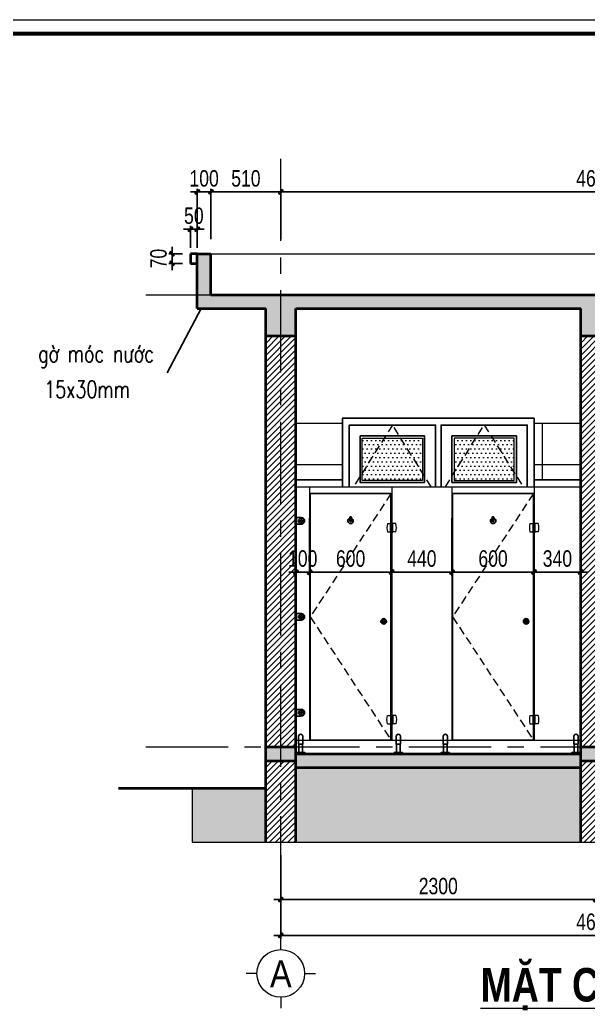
# Model space of a CAD drawing. Header units: millimetres. Extents: x 3293446 to 3468331, y 133678 to 182883.
# Drawn here: x 3427907 to 3433096, y 154662 to 163681 of the extents above; entities that cross this region are included whole.
import ezdxf
from ezdxf.enums import TextEntityAlignment as Align

# ---------------------------------------------------------------- set-up
doc = ezdxf.new("R2010")
doc.units = ezdxf.units.MM
doc.header["$LTSCALE"] = 600
doc.header["$MEASUREMENT"] = 0
doc.header["$PDMODE"] = 32
doc.linetypes.add('CENTER', pattern=[2, 1.25, -0.25, 0.25, -0.25])
doc.linetypes.add('HIDDEN', pattern=[0.375, 0.25, -0.125])
doc.layers.get('0').update_dxf_attribs({"lineweight": 0})
doc.layers.get('Defpoints').update_dxf_attribs({"lineweight": 0})
for name, color, linetype, lineweight in [('cat1', 30, 'Continuous', 40), ('hatch1', 136, 'Continuous', 9), ('hatch1 @ 1', 136, 'Continuous', 9), ('Khungten_LCDI', 7, 'Continuous', 5), ('LC ISO', 153, 'Continuous', 13), ('LC MANH DUT', 35, 'HIDDEN', 5), ('LC Net dam2', 6, 'Continuous', 40), ('LC Net manh', 239, 'Continuous', 5), ('LC Net thay', 7, 'Continuous', 25), ('LC Text1', 3, 'Continuous', 20), ('LC Text2', 7, 'Continuous', 18), ('manh1', 67, 'Continuous', 13), ('THAY', 141, 'Continuous', 25), ('thay1', 63, 'Continuous', 18), ('truc', 76, 'CENTER', 9), ('v CUC MANH 2', 250, 'Continuous', 5), ('v THAY', 9, 'Continuous', 13), ('v THAY MANH', 252, 'Continuous', 5), ('v-MANH', 147, 'Continuous', 5), ('v-THAY', 9, 'Continuous', 25), ('v-VLIEU', 251, 'Continuous', 5)]:
    doc.layers.add(name, color=color, linetype=linetype, lineweight=lineweight)
doc.layers.add('DIM', color=1, linetype='Continuous')
doc.layers.add('LAYER8', color=8, linetype='Continuous')
doc.styles.add('HOATBIF', font='hoatbif.shx', dxfattribs={"width": 0.8})
doc.styles.add('Khungten', font='VHAVAN.TTF', dxfattribs={"width": 0.9, "height": 5000})
doc.styles.add('LC 1', font='VHAVANB.TTF')
doc.styles.add('LC 3', font='vnsimli.shx', dxfattribs={"width": 0.75})
doc.styles.add('LC3', font='VHARIALB.TTF', dxfattribs={"width": 0.8})
doc.styles.add('Title', font='VHBLACK.TTF', dxfattribs={"width": 0.8})
doc.dimstyles.new('Copy of 1-100 (1- 60)', dxfattribs={"dimscale": 60, "dimtxt": 2.5, "dimasz": 0.35, "dimexe": 0.5, "dimexo": 0, "dimgap": 0.8, "dimtad": 1, "dimdec": 0, "dimzin": 0, "dimdsep": 46, "dimtxsty": 'HOATBIF', "dimblk1": 'DOT', "dimblk2": 'DOT', "dimsah": 1, "dimcen": -1, "dimdle": 1, "dimclrd": 256, "dimclre": 256, "dimclrt": 4, "dimadec": 3, "dimazin": 2, "dimtfac": 0.333333, "dimtdec": 0, "dimtix": 1, "dimtmove": 2, "dimatfit": 3, "dimldrblk": 'DOT', "dimfxl": 1, "dimtvp": 0.833333, "dimtolj": 1, "dimtzin": 0, "dimarcsym": 0})
doc.dimstyles.new('Copy(2) of 1-100 (1- 60-1.25)', dxfattribs={"dimscale": 60, "dimtxt": 2.5, "dimasz": 0.35, "dimexe": 0.5, "dimexo": 0, "dimgap": 0.8, "dimtad": 1, "dimdec": 0, "dimlfac": 0.8, "dimzin": 0, "dimdsep": 46, "dimtxsty": 'HOATBIF', "dimblk1": 'DOT', "dimblk2": 'DOT', "dimsah": 1, "dimcen": -1, "dimdle": 1, "dimclrd": 256, "dimclre": 256, "dimclrt": 4, "dimadec": 3, "dimazin": 2, "dimtfac": 0.333333, "dimtdec": 0, "dimtix": 1, "dimtmove": 2, "dimatfit": 3, "dimldrblk": 'DOT', "dimfxl": 1, "dimtvp": 0.833333, "dimtolj": 1, "dimtzin": 0, "dimarcsym": 0})

# ---------------------------------------------------------------- blocks, each defined once
blk = doc.blocks.new('lcdi fix')
at = {"layer": 'Defpoints', "lineweight": 0}
blk.add_lwpolyline([(-1200, -14850), (-1200, 14850), (40800, 14850), (40800, -14850)], close=True, dxfattribs=at)
at = {"layer": 'Khungten_LCDI', "color": 5, "lineweight": 60}
blk.add_lwpolyline([(0, -14650), (0, 14650), (40600, 14650), (40600, -14650)], close=True, dxfattribs=at)
at = {"color": 7, "style": 'Khungten', "width": 0.8}
for tag, p in [('REVISION', (39499, -10746)), ('NGAYHT', (39546, -11609))]:
    blk.add_attdef(tag, text='', height=200, dxfattribs=at).set_placement(p, align=Align.CENTER)
at = {"layer": 'LC Text1', "style": 'Title', "width": 3.882085}
for tag, p, p2 in [('TENBANVE1', (36913, -8886), (40339, -8886)), ('TENBANVE2', (36913, -9562), (40339, -9562))]:
    blk.add_attdef(tag, text='', height=250, dxfattribs=at).set_placement(p, p2, align=Align.FIT)
at = {"layer": 'LC Text1', "style": 'Title', "width": 0.7}
blk.add_attdef('SOBANVE', text='', height=250, dxfattribs=at).set_placement((39562, -13896), align=Align.CENTER)
blk = doc.blocks.new('A$C5E7B1C8E')
at = {"lineweight": -3, "ltscale": 200}
for p, q in [((15, 70), (15, 127.9)), ((45, 70), (45, 127.9)), ((45, 70), (15, 70)), ((17, 70), (17, 10)), ((43, 70), (43, 10))]:
    blk.add_line(p, q, dxfattribs=at)
blk.add_lwpolyline([(60, 10), (0, 10), (0, 0), (60, 0)], close=True, dxfattribs=at)
blk.add_arc((30, 127.9), 15, 0, 180, dxfattribs=at)
blk = doc.blocks.new('A$C6DF15AF1')
at = {"layer": 'v THAY MANH'}
for p, q in [((4, 62.4), (26.4, 62.4)), ((4, 1.6), (26.4, 1.6)), ((26.4, 64), (26.4, 0)), ((42.4, 64), (26.4, 64)), ((42.4, 0), (26.4, 0)), ((42.4, 64), (42.4, 0)), ((64.8, 62.4), (42.4, 62.4)), ((64.8, 1.6), (42.4, 1.6))]:
    blk.add_line(p, q, dxfattribs=at)
for centre, start, end in [((117.5, 32), 165.00828, 194.99172), ((-48.7, 32), 345.00828, 14.99172)]:
    blk.add_arc(centre, 117.5, start, end, dxfattribs=at)
blk = doc.blocks.new('DOT')
at = {"layer": 'DIM'}
for p, q in [((-3, 0), (3, 0)), ((-1, -1), (1, 1))]:
    blk.add_line(p, q, dxfattribs=at)
blk.add_lwpolyline([(0.5, 1), (-1, -0.5), (-0.5, -1), (1, 0.5)], close=True, dxfattribs=at)
blk = doc.blocks.new('*D252')
at = {"layer": 'Defpoints', "color": 0, "transparency": 16777216}
for p in [(3430289.8, 156058), (3433164.8, 156058), (3433164.8, 155652.5)]:
    blk.add_point(p, dxfattribs=at)
at = {"layer": 'DIM', "lineweight": -2, "transparency": 16777216}
for p, q in [((3430289.8, 156058), (3430289.8, 155622.5)), ((3433164.8, 156058), (3433164.8, 155622.5)), ((3430310.8, 155652.5), (3433143.8, 155652.5))]:
    blk.add_line(p, q, dxfattribs=at)
at = {"layer": 'DIM', "lineweight": -2, "transparency": 16777216, "xscale": 21, "yscale": 21, "zscale": 21, "rotation": 180}
blk.add_blockref('DOT', (3430289.8, 155652.5), dxfattribs=at)
at = {"layer": 'DIM', "lineweight": -2, "transparency": 16777216, "xscale": 21, "yscale": 21, "zscale": 21}
blk.add_blockref('DOT', (3433164.8, 155652.5), dxfattribs=at)
at = {"layer": 'DIM', "color": 4, "transparency": 16777216, "insert": (3431727.3, 155775.5), "char_height": 150, "attachment_point": 5, "style": 'HOATBIF'}
blk.add_mtext('\\A1;2300', dxfattribs=at)
blk = doc.blocks.new('_Dot')
at = {"color": 0, "linetype": 'ByBlock', "lineweight": -2}
blk.add_line((-0.5, 0), (-1, 0), dxfattribs=at)
at = {"color": 0, "linetype": 'ByBlock', "const_width": 0.5}
blk.add_lwpolyline([(-0.25, 0, 1), (0.25, 0, 1)], format="xyb", close=True, dxfattribs=at)
blk = doc.blocks.new('*D254')
at = {"layer": 'Defpoints', "color": 0, "transparency": 16777216}
for p in [(3430289.8, 156019.5), (3436039.8, 156019.5), (3436039.8, 155326.5)]:
    blk.add_point(p, dxfattribs=at)
at = {"layer": 'DIM', "lineweight": -2, "transparency": 16777216}
for p, q in [((3430289.8, 156019.5), (3430289.8, 155296.5)), ((3436039.8, 156019.5), (3436039.8, 155296.5)), ((3430310.8, 155326.5), (3436018.8, 155326.5))]:
    blk.add_line(p, q, dxfattribs=at)
at = {"layer": 'DIM', "lineweight": -2, "transparency": 16777216, "xscale": 21, "yscale": 21, "zscale": 21, "rotation": 180}
blk.add_blockref('DOT', (3430289.8, 155326.5), dxfattribs=at)
at = {"layer": 'DIM', "lineweight": -2, "transparency": 16777216, "xscale": 21, "yscale": 21, "zscale": 21}
blk.add_blockref('DOT', (3436039.8, 155326.5), dxfattribs=at)
at = {"layer": 'DIM', "color": 4, "transparency": 16777216, "insert": (3433164.8, 155449.5), "char_height": 150, "attachment_point": 5, "style": 'HOATBIF'}
blk.add_mtext('\\A1;4600', dxfattribs=at)
blk = doc.blocks.new('TTRUC')
at = {"layer": 'LC ISO'}
for p, q in [((0, 6.95), (0, 10.13)), ((-6.95, 0), (-10.13, 0)), ((6.95, 0), (10.13, 0)), ((0, -6.95), (0, -10.13))]:
    blk.add_line(p, q, dxfattribs=at)
at = {"layer": 'LC Net manh'}
blk.add_circle((0, 0), 6.95, dxfattribs=at)
blk = doc.blocks.new('*D258')
at = {"layer": 'Defpoints', "color": 0, "transparency": 16777216}
for p in [(3430427.3, 159132), (3430552.3, 159132), (3430552.3, 158641)]:
    blk.add_point(p, dxfattribs=at)
at = {"layer": 'DIM', "lineweight": -2, "transparency": 16777216}
for p, q in [((3430427.3, 159132), (3430427.3, 158611)), ((3430552.3, 159132), (3430552.3, 158611)), ((3430406.3, 158641), (3430385.3, 158641)), ((3430427.3, 158641), (3430552.3, 158641)), ((3430573.3, 158641), (3430594.3, 158641))]:
    blk.add_line(p, q, dxfattribs=at)
at = {"layer": 'DIM', "lineweight": -2, "transparency": 16777216, "xscale": 21, "yscale": 21, "zscale": 21}
blk.add_blockref('DOT', (3430427.3, 158641), dxfattribs=at)
at = {"layer": 'DIM', "lineweight": -2, "transparency": 16777216, "xscale": 21, "yscale": 21, "zscale": 21, "rotation": 180}
blk.add_blockref('DOT', (3430552.3, 158641), dxfattribs=at)
at = {"layer": 'DIM', "color": 4, "transparency": 16777216, "insert": (3430489.8, 158764), "char_height": 150, "attachment_point": 5, "style": 'HOATBIF'}
blk.add_mtext('\\A1;100', dxfattribs=at)
blk = doc.blocks.new('*D259')
at = {"layer": 'Defpoints', "color": 0, "transparency": 16777216}
for p in [(3430552.3, 159132), (3431301.9, 159132), (3431301.9, 158641)]:
    blk.add_point(p, dxfattribs=at)
at = {"layer": 'DIM', "lineweight": -2, "transparency": 16777216}
for p, q in [((3430552.3, 159132), (3430552.3, 158611)), ((3431301.9, 159132), (3431301.9, 158611)), ((3430573.3, 158641), (3431280.9, 158641))]:
    blk.add_line(p, q, dxfattribs=at)
at = {"layer": 'DIM', "lineweight": -2, "transparency": 16777216, "xscale": 21, "yscale": 21, "zscale": 21, "rotation": 180}
blk.add_blockref('DOT', (3430552.3, 158641), dxfattribs=at)
at = {"layer": 'DIM', "lineweight": -2, "transparency": 16777216, "xscale": 21, "yscale": 21, "zscale": 21}
blk.add_blockref('DOT', (3431301.9, 158641), dxfattribs=at)
at = {"layer": 'DIM', "color": 4, "transparency": 16777216, "insert": (3430927.1, 158764), "char_height": 150, "attachment_point": 5, "style": 'HOATBIF'}
blk.add_mtext('\\A1;600', dxfattribs=at)
blk = doc.blocks.new('*D260')
at = {"layer": 'Defpoints', "color": 0, "transparency": 16777216}
for p in [(3431301.9, 159132), (3431852.3, 159132), (3431852.3, 158641)]:
    blk.add_point(p, dxfattribs=at)
at = {"layer": 'DIM', "lineweight": -2, "transparency": 16777216}
for p, q in [((3431301.9, 159132), (3431301.9, 158611)), ((3431852.3, 159132), (3431852.3, 158611)), ((3431322.9, 158641), (3431831.3, 158641))]:
    blk.add_line(p, q, dxfattribs=at)
at = {"layer": 'DIM', "lineweight": -2, "transparency": 16777216, "xscale": 21, "yscale": 21, "zscale": 21, "rotation": 180}
blk.add_blockref('DOT', (3431301.9, 158641), dxfattribs=at)
at = {"layer": 'DIM', "lineweight": -2, "transparency": 16777216, "xscale": 21, "yscale": 21, "zscale": 21}
blk.add_blockref('DOT', (3431852.3, 158641), dxfattribs=at)
at = {"layer": 'DIM', "color": 4, "transparency": 16777216, "insert": (3431577.1, 158764), "char_height": 150, "attachment_point": 5, "style": 'HOATBIF'}
blk.add_mtext('\\A1;440', dxfattribs=at)
blk = doc.blocks.new('*D261')
at = {"layer": 'Defpoints', "color": 0, "transparency": 16777216}
for p in [(3431852.3, 159132), (3432601.9, 159132), (3432601.9, 158641)]:
    blk.add_point(p, dxfattribs=at)
at = {"layer": 'DIM', "lineweight": -2, "transparency": 16777216}
for p, q in [((3431852.3, 159132), (3431852.3, 158611)), ((3432601.9, 159132), (3432601.9, 158611)), ((3431873.3, 158641), (3432580.9, 158641))]:
    blk.add_line(p, q, dxfattribs=at)
at = {"layer": 'DIM', "lineweight": -2, "transparency": 16777216, "xscale": 21, "yscale": 21, "zscale": 21, "rotation": 180}
blk.add_blockref('DOT', (3431852.3, 158641), dxfattribs=at)
at = {"layer": 'DIM', "lineweight": -2, "transparency": 16777216, "xscale": 21, "yscale": 21, "zscale": 21}
blk.add_blockref('DOT', (3432601.9, 158641), dxfattribs=at)
at = {"layer": 'DIM', "color": 4, "transparency": 16777216, "insert": (3432227.1, 158764), "char_height": 150, "attachment_point": 5, "style": 'HOATBIF'}
blk.add_mtext('\\A1;600', dxfattribs=at)
blk = doc.blocks.new('*D262')
at = {"layer": 'Defpoints', "color": 0, "transparency": 16777216}
for p in [(3432601.9, 159132), (3433027.3, 159132), (3433027.3, 158641)]:
    blk.add_point(p, dxfattribs=at)
at = {"layer": 'DIM', "lineweight": -2, "transparency": 16777216}
for p, q in [((3432601.9, 159132), (3432601.9, 158611)), ((3433027.3, 159132), (3433027.3, 158611)), ((3432622.9, 158641), (3433006.3, 158641))]:
    blk.add_line(p, q, dxfattribs=at)
at = {"layer": 'DIM', "lineweight": -2, "transparency": 16777216, "xscale": 21, "yscale": 21, "zscale": 21, "rotation": 180}
blk.add_blockref('DOT', (3432601.9, 158641), dxfattribs=at)
at = {"layer": 'DIM', "lineweight": -2, "transparency": 16777216, "xscale": 21, "yscale": 21, "zscale": 21}
blk.add_blockref('DOT', (3433027.3, 158641), dxfattribs=at)
at = {"layer": 'DIM', "color": 4, "transparency": 16777216, "insert": (3432814.6, 158764), "char_height": 150, "attachment_point": 5, "style": 'HOATBIF'}
blk.add_mtext('\\A1;340', dxfattribs=at)
blk = doc.blocks.new('*D265')
at = {"layer": 'Defpoints', "color": 0, "transparency": 16777216}
for p in [(3429652.3, 162109.5), (3429527.3, 161680), (3429652.3, 161680)]:
    blk.add_point(p, dxfattribs=at)
at = {"layer": 'DIM', "lineweight": -2, "transparency": 16777216}
for p, q in [((3429506.3, 162109.5), (3429485.3, 162109.5)), ((3429527.3, 161680), (3429527.3, 162139.5)), ((3429527.3, 162109.5), (3429652.3, 162109.5)), ((3429652.3, 161680), (3429652.3, 162139.5)), ((3429673.3, 162109.5), (3429694.3, 162109.5))]:
    blk.add_line(p, q, dxfattribs=at)
at = {"layer": 'DIM', "lineweight": -2, "transparency": 16777216, "xscale": 21, "yscale": 21, "zscale": 21}
blk.add_blockref('DOT', (3429527.3, 162109.5), dxfattribs=at)
at = {"layer": 'DIM', "lineweight": -2, "transparency": 16777216, "xscale": 21, "yscale": 21, "zscale": 21, "rotation": 180}
blk.add_blockref('DOT', (3429652.3, 162109.5), dxfattribs=at)
at = {"layer": 'DIM', "color": 4, "transparency": 16777216, "insert": (3429589.8, 162232.5), "char_height": 150, "attachment_point": 5, "style": 'HOATBIF'}
blk.add_mtext('\\A1;100', dxfattribs=at)
blk = doc.blocks.new('*D266')
at = {"layer": 'Defpoints', "color": 0, "transparency": 16777216}
for p in [(3430289.8, 162109.5), (3429652.3, 161680), (3430289.8, 161680)]:
    blk.add_point(p, dxfattribs=at)
at = {"layer": 'DIM', "lineweight": -2, "transparency": 16777216}
for p, q in [((3429652.3, 161680), (3429652.3, 162139.5)), ((3429673.3, 162109.5), (3430268.8, 162109.5)), ((3430289.8, 161680), (3430289.8, 162139.5))]:
    blk.add_line(p, q, dxfattribs=at)
at = {"layer": 'DIM', "lineweight": -2, "transparency": 16777216, "xscale": 21, "yscale": 21, "zscale": 21, "rotation": 180}
blk.add_blockref('DOT', (3429652.3, 162109.5), dxfattribs=at)
at = {"layer": 'DIM', "lineweight": -2, "transparency": 16777216, "xscale": 21, "yscale": 21, "zscale": 21}
blk.add_blockref('DOT', (3430289.8, 162109.5), dxfattribs=at)
at = {"layer": 'DIM', "color": 4, "transparency": 16777216, "insert": (3429971, 162232.5), "char_height": 150, "attachment_point": 5, "style": 'HOATBIF'}
blk.add_mtext('\\A1;510', dxfattribs=at)
blk = doc.blocks.new('*D267')
at = {"layer": 'Defpoints', "color": 0, "transparency": 16777216}
for p in [(3436039.8, 162109.5), (3430289.8, 161680), (3436039.8, 161680)]:
    blk.add_point(p, dxfattribs=at)
at = {"layer": 'DIM', "lineweight": -2, "transparency": 16777216}
for p, q in [((3430289.8, 161680), (3430289.8, 162139.5)), ((3430310.8, 162109.5), (3436018.8, 162109.5)), ((3436039.8, 161680), (3436039.8, 162139.5))]:
    blk.add_line(p, q, dxfattribs=at)
at = {"layer": 'DIM', "lineweight": -2, "transparency": 16777216, "xscale": 21, "yscale": 21, "zscale": 21, "rotation": 180}
blk.add_blockref('DOT', (3430289.8, 162109.5), dxfattribs=at)
at = {"layer": 'DIM', "lineweight": -2, "transparency": 16777216, "xscale": 21, "yscale": 21, "zscale": 21}
blk.add_blockref('DOT', (3436039.8, 162109.5), dxfattribs=at)
at = {"layer": 'DIM', "color": 4, "transparency": 16777216, "insert": (3433164.8, 162232.5), "char_height": 150, "attachment_point": 5, "style": 'HOATBIF'}
blk.add_mtext('\\A1;4600', dxfattribs=at)
blk = doc.blocks.new('*D270')
at = {"layer": 'Defpoints', "color": 0, "transparency": 16777216}
for p in [(3429464.8, 161769), (3429464.8, 161601), (3429527.3, 161601)]:
    blk.add_point(p, dxfattribs=at)
at = {"layer": 'DIM', "lineweight": -2, "transparency": 16777216}
for p, q in [((3429464.8, 161601), (3429464.8, 161799)), ((3429527.3, 161601), (3429527.3, 161799)), ((3429443.8, 161769), (3429422.8, 161769)), ((3429527.3, 161769), (3429464.8, 161769)), ((3429548.3, 161769), (3429569.3, 161769))]:
    blk.add_line(p, q, dxfattribs=at)
at = {"layer": 'DIM', "lineweight": -2, "transparency": 16777216, "xscale": 21, "yscale": 21, "zscale": 21}
blk.add_blockref('DOT', (3429464.8, 161769), dxfattribs=at)
at = {"layer": 'DIM', "lineweight": -2, "transparency": 16777216, "xscale": 21, "yscale": 21, "zscale": 21, "rotation": 180}
blk.add_blockref('DOT', (3429527.3, 161769), dxfattribs=at)
at = {"layer": 'DIM', "color": 4, "transparency": 16777216, "insert": (3429496, 161892), "char_height": 150, "attachment_point": 5, "style": 'HOATBIF'}
blk.add_mtext('\\A1;50', dxfattribs=at)
blk = doc.blocks.new('*D271')
at = {"layer": 'Defpoints', "color": 0, "transparency": 16777216}
for p in [(3429296.8, 161545.5), (3429393.8, 161545.5), (3429393.8, 161458)]:
    blk.add_point(p, dxfattribs=at)
at = {"layer": 'DIM', "lineweight": -2, "transparency": 16777216}
for p, q in [((3429393.8, 161545.5), (3429266.8, 161545.5)), ((3429296.8, 161566.5), (3429296.8, 161587.5)), ((3429296.8, 161458), (3429296.8, 161545.5)), ((3429393.8, 161458), (3429266.8, 161458)), ((3429296.8, 161437), (3429296.8, 161416))]:
    blk.add_line(p, q, dxfattribs=at)
at = {"layer": 'DIM', "lineweight": -2, "transparency": 16777216, "xscale": 21, "yscale": 21, "zscale": 21}
for p, rotation in [((3429296.8, 161545.5), 270), ((3429296.8, 161458), 90)]:
    blk.add_blockref('DOT', p, dxfattribs=dict(at, rotation=rotation))
at = {"layer": 'DIM', "color": 4, "transparency": 16777216, "insert": (3429173.8, 161501.8), "char_height": 150, "attachment_point": 5, "rotation": 90, "style": 'HOATBIF'}
blk.add_mtext('\\A1;70', dxfattribs=at)
blk = doc.blocks.new('TIEUDE1')
at = {"layer": 'LC Text2', "color": 7, "style": 'LC 1'}
blk.add_attdef('TIªU§Ò', text='', height=5, dxfattribs=at).set_placement((0, 0), align=Align.BOTTOM_CENTER)
blk.add_attdef('TL', text='', height=3, dxfattribs=at).set_placement((0, -2), align=Align.TOP_CENTER)

msp = doc.modelspace()

# ---------------------------------------------------------------- hatches: boundary and pattern name
at = {"layer": 'hatch1'}
h = msp.add_hatch(dxfattribs=at)
h.set_pattern_fill('BTCT', color=256, scale=25)
h.set_pattern_definition([(50, (-792835.83, -31587), (179.3150457, -15.688034), [18.75, -206.25]), (355, (-792835.83, -31587), (-34.6878334, 188.0480334), [15, -165]), (100.4514, (-792820.88, -31588.3), (144.6273454, 172.3598855), [15.9350475, -175.285528]), (46.1842, (-792835.83, -31537), (266.810262, -41.379754), [28.125, -309.375]), (96.6356, (-792813.6, -31540.45), (233.665676, 243.529468), [23.902572, -262.92825]), (351.1842, (-792835.83, -31537), (233.665486, 243.52965), [22.5, -247.5]), (21, (-792810.83, -31549.5), (149.226763, -100.6547227), [18.75, -206.25]), (326, (-792810.83, -31549.5), (60.828833, 181.287511), [15, -165]), (71.4514, (-792798.4, -31557.89), (210.055657, 80.632624), [15.9350475, -175.285528]), (37.5, (-792835.83, -31587), (3.0399638, 83.2234635), [0, -163, 0, -167.5, 0, -165.625]), (7.5, (-792835.83, -31587), (65.7673844, 98.602928), [0, -95.5, 0, -159.25, 0, -63.125]), (327.5, (-792891.58, -31587), (133.455609, -5.6387179), [0, -62.5, 0, -195, 0, -258.75]), (317.5, (-792916.58, -31587), (145.7965423, 25.0262456), [0, -81.25, 0, -129.5, 0, -183.75]), (45, (-792835.83, -31587), (-66.2912607, 66.2912607), []), (45, (-792791.63, -31587), (-66.2912607, 66.2912607), [])])
h.paths.add_polyline_path([(3433302.3, 161045.5), (3435902.3, 161045.5), (3435902.3, 160795.5), (3436177.3, 160795.5), (3436177.3, 161045.5), (3436802.3, 161045.5), (3436802.3, 161545.5), (3436677.3, 161545.5), (3436677.3, 161170.5), (3429652.3, 161170.5), (3429652.3, 161545.5), (3429527.3, 161545.5), (3429527.3, 161045.5), (3430152.3, 161045.5), (3430152.3, 160795.5), (3430427.3, 160795.5), (3430427.3, 161045.5), (3433027.3, 161045.5), (3433027.3, 160795.5), (3433302.3, 160795.5)])
h.paths.add_polyline_path([(3436177.3, 157045.5), (3435902.3, 157045.5), (3435902.3, 156920.5), (3436177.3, 156920.5)])
h.paths.add_polyline_path([(3433302.3, 157045.5), (3433027.3, 157045.5), (3433027.3, 156920.5), (3433302.3, 156920.5)])
h.paths.add_polyline_path([(3430427.3, 157045.5), (3430152.3, 157045.5), (3430152.3, 156920.5), (3430427.3, 156920.5)])
h = msp.add_hatch(dxfattribs=at)
h.set_pattern_fill('ANSI31', color=256, scale=312.5)
h.set_pattern_definition([(45, (-792835.828, -31587), (-27.62135864, 27.62135864), [])])
h.paths.add_polyline_path([(3436177.3, 160795.5), (3435902.3, 160795.5), (3435902.3, 157045.5), (3436177.3, 157045.5)])
h.paths.add_polyline_path([(3433302.3, 160795.5), (3433027.3, 160795.5), (3433027.3, 157045.5), (3433302.3, 157045.5)])
h.paths.add_polyline_path([(3430427.3, 160795.5), (3430152.3, 160795.5), (3430152.3, 157045.5), (3430427.3, 157045.5)])
h.paths.add_polyline_path([(3430427.3, 156920.5), (3430152.3, 156920.5), (3430152.3, 156176.1), (3430427.3, 156176.1)])
h.paths.add_polyline_path([(3433302.3, 156920.5), (3433027.3, 156920.5), (3433027.3, 156176.1), (3433302.3, 156176.1)])
h.paths.add_polyline_path([(3436177.3, 156920.5), (3435902.3, 156920.5), (3435902.3, 156176.1), (3436177.3, 156176.1)])
h = msp.add_hatch(dxfattribs=at)
h.set_pattern_fill('AR-CONC', color=256, scale=25)
h.set_pattern_definition([(50, (-792835.83, -31587), (179.3150457, -15.688034), [18.75, -206.25]), (355, (-792835.83, -31587), (-34.6878334, 188.0480334), [15, -165]), (100.4514, (-792820.88, -31588.3), (144.6273454, 172.3598855), [15.9350475, -175.285528]), (46.1842, (-792835.83, -31537), (266.810262, -41.379754), [28.125, -309.375]), (96.6356, (-792813.6, -31540.45), (233.665676, 243.529468), [23.902572, -262.92825]), (351.1842, (-792835.83, -31537), (233.665486, 243.52965), [22.5, -247.5]), (21, (-792810.83, -31549.5), (149.226763, -100.6547227), [18.75, -206.25]), (326, (-792810.83, -31549.5), (60.828833, 181.287511), [15, -165]), (71.4514, (-792798.4, -31557.89), (210.055657, 80.632624), [15.9350475, -175.285528]), (37.5, (-792835.83, -31587), (3.0399638, 83.2234635), [0, -163, 0, -167.5, 0, -165.625]), (7.5, (-792835.83, -31587), (65.7673844, 98.602928), [0, -95.5, 0, -159.25, 0, -63.125]), (327.5, (-792891.58, -31587), (133.455609, -5.6387179), [0, -62.5, 0, -195, 0, -258.75]), (317.5, (-792916.58, -31587), (145.7965423, 25.0262456), [0, -81.25, 0, -129.5, 0, -183.75])])
h.paths.add_polyline_path([(3435902.3, 156983), (3433302.3, 156983), (3433302.3, 156858), (3435902.3, 156858)])
h.paths.add_polyline_path([(3433027.3, 156983), (3430427.3, 156983), (3430427.3, 156858), (3433027.3, 156858)])
at = {"layer": 'hatch1 @ 1'}
h = msp.add_hatch(dxfattribs=at)
h.set_pattern_fill('AR-SAND', color=256, scale=25)
h.set_pattern_definition([(37.5, (-792835.828, -31587), (-1.57483395, 48.17059423), [0, -38, 0, -42.5, 0, -40.625]), (7.5, (-792835.83, -31587), (44.2444176, 70.5536516), [0, -20.5, 0, -34.25, 0, -13.125]), (327.5, (-792866.578, -31587), (77.85354654, 0.14147634), [0, -12.5, 0, -45, 0, -58.75]), (317.5, (-792866.58, -31587), (75.1531651, 21.9418891), [0, -6.25, 0, -29.5, 0, -33.75])])
h.paths.add_polyline_path([(3436957.3, 156176.1), (3436957.3, 156670.5), (3436177.3, 156670.5), (3436177.3, 156176.1)])
h.paths.add_polyline_path([(3435902.3, 156176.1), (3435902.3, 156858), (3433302.3, 156858), (3433302.3, 156176.1)])
h.paths.add_polyline_path([(3433027.3, 156176.1), (3433027.3, 156858), (3430427.3, 156858), (3430427.3, 156176.1)])
h.paths.add_polyline_path([(3430152.3, 156176.1), (3430152.3, 156670.5), (3429480.7, 156670.5), (3429480.7, 156176.1)])
at = {"layer": 'v CUC MANH 2', "lineweight": -3, "ltscale": 200}
h = msp.add_hatch(dxfattribs=at)
h.set_pattern_fill('TEXTURE', color=256, scale=187.5, style=0)
h.set_pattern_definition([(0, (-212053.4, 680571.44), (82.5, 142.5), [7.5, -125.625, 5.625, -54.375, 11.25, -133.125]), (10, (-212089.03, 680648.31), (50.4225854, 178.340178), [13.125, -31.875, 16.875, -99.375, 9.375, -123.75]), (20, (-212107.78, 680588.31), (83.419346, 138.1101584), [15, -103.125, 13.125, -76.875, 9.375, -60]), (30, (-212053.4, 680577.06), (-13.730785, 158.7824177), [9.375, -61.875, 7.5, -91.875, 5.625, -121.875]), (40, (-212105.905, 680618.31), (21.1474483, 135.2314721), [7.5, -82.5, 5.625, -52.5, 15, -95.625]), (50, (-212077.78, 680550.81), (-50.1549155, 147.333434), [3.75, -69.375, 9.375, -114.375, 11.25, -58.125]), (60, (-212072.15, 680563.94), (-62.1706437, 139.8172863), [9.375, -76.875, 3.75, -90, 7.5, -69.375]), (70, (-212092.78, 680541.44), (-68.682669, 134.74178), [5.625, -35.625, 11.25, -60, 7.5, -82.5]), (80, (-212083.4, 680652.06), (-130.35334, 102.9496565), [13.125, -82.5, 5.625, -97.5, 11.25, -91.875]), (90, (-212072.15, 680571.44), (-165, 69.375), [11.25, -58.125, 7.5, -114.375, 3.75, -116.25]), (100, (-212102.15, 680629.56), (-154.982162, 90.715807), [13.125, -73.125, 11.25, -60, 13.125, -136.875]), (110, (-212115.28, 680522.69), (-150.2752136, 51.0569615), [15, -48.75, 7.5, -99.375, 11.25, -108.75]), (120, (-212165.9, 680545.19), (-179.1562153, 17.8076674), [9.375, -125.625, 11.25, -58.125, 13.125, -76.875]), (130, (-212124.65, 680503.94), (-174.4423544, 44.5413008), [5.625, -41.25, 7.5, -80.625, 15, -105]), (140, (-212180.9, 680653.94), (-137.8730322, -21.378555), [11.25, -67.5, 13.125, -58.125, 7.5, -78.75]), (150, (-212025.28, 680492.69), (-128.0156077, -75.4795366), [7.5, -52.5, 15, -116.25, 13.125, -106.875]), (160, (-212149.03, 680597.69), (-148.688171, -101.517931), [11.25, -78.75, 9.375, -71.25, 7.5, -114.375]), (170, (-212137.78, 680552.69), (-134.7775294, -105.701978), [16.875, -61.875, 11.25, -84.375, 15, -82.5])])
h.paths.add_polyline_path([(3430934.5, 159132.4), (3430934.5, 159137.5, 1.129309), (3430919.5, 159138.5), (3430919.5, 159132.4, 6.442036)], flags=17)
h = msp.add_hatch(dxfattribs=at)
h.set_pattern_fill('TEXTURE', color=256, scale=187.5, style=0)
h.set_pattern_definition([(0, (-213353.4, 680571.44), (82.5, 142.5), [7.5, -125.625, 5.625, -54.375, 11.25, -133.125]), (10, (-213389.03, 680648.31), (50.4225854, 178.340178), [13.125, -31.875, 16.875, -99.375, 9.375, -123.75]), (20, (-213407.78, 680588.31), (83.419346, 138.1101584), [15, -103.125, 13.125, -76.875, 9.375, -60]), (30, (-213353.4, 680577.06), (-13.730785, 158.7824177), [9.375, -61.875, 7.5, -91.875, 5.625, -121.875]), (40, (-213405.905, 680618.31), (21.1474483, 135.2314721), [7.5, -82.5, 5.625, -52.5, 15, -95.625]), (50, (-213377.78, 680550.81), (-50.1549155, 147.333434), [3.75, -69.375, 9.375, -114.375, 11.25, -58.125]), (60, (-213372.15, 680563.94), (-62.1706437, 139.8172863), [9.375, -76.875, 3.75, -90, 7.5, -69.375]), (70, (-213392.78, 680541.44), (-68.682669, 134.74178), [5.625, -35.625, 11.25, -60, 7.5, -82.5]), (80, (-213383.4, 680652.06), (-130.35334, 102.9496565), [13.125, -82.5, 5.625, -97.5, 11.25, -91.875]), (90, (-213372.15, 680571.44), (-165, 69.375), [11.25, -58.125, 7.5, -114.375, 3.75, -116.25]), (100, (-213402.15, 680629.56), (-154.982162, 90.715807), [13.125, -73.125, 11.25, -60, 13.125, -136.875]), (110, (-213415.28, 680522.69), (-150.2752136, 51.0569615), [15, -48.75, 7.5, -99.375, 11.25, -108.75]), (120, (-213465.9, 680545.19), (-179.1562153, 17.8076674), [9.375, -125.625, 11.25, -58.125, 13.125, -76.875]), (130, (-213424.65, 680503.94), (-174.4423544, 44.5413008), [5.625, -41.25, 7.5, -80.625, 15, -105]), (140, (-213480.9, 680653.94), (-137.8730322, -21.378555), [11.25, -67.5, 13.125, -58.125, 7.5, -78.75]), (150, (-213325.28, 680492.69), (-128.0156077, -75.4795366), [7.5, -52.5, 15, -116.25, 13.125, -106.875]), (160, (-213449.03, 680597.69), (-148.688171, -101.517931), [11.25, -78.75, 9.375, -71.25, 7.5, -114.375]), (170, (-213437.78, 680552.69), (-134.7775294, -105.701978), [16.875, -61.875, 11.25, -84.375, 15, -82.5])])
h.paths.add_polyline_path([(3432234.5, 159132.4), (3432234.5, 159137.5, 1.129309), (3432219.5, 159138.5), (3432219.5, 159132.4, 6.442036)], flags=17)
at = {"layer": 'v CUC MANH 2', "ltscale": 0.2}
h = msp.add_hatch(dxfattribs=at)
h.set_pattern_fill('ANSI31', color=256, scale=31.25, style=0)
h.set_pattern_definition([(45, (3386177.7377, 457427.7223), (-2.762135864, 2.762135864), [])])
edge = h.paths.add_edge_path()
edge.add_arc((3431229, 158191.8), 25, 180, 540, ccw=False)
h = msp.add_hatch(dxfattribs=at)
h.set_pattern_fill('ANSI31', color=256, scale=31.25, style=0)
h.set_pattern_definition([(45, (3387477.7377, 457427.7223), (-2.762135864, 2.762135864), [])])
edge = h.paths.add_edge_path()
edge.add_arc((3432529, 158191.8), 25, 180, 540, ccw=False)
at = {"layer": 'v-VLIEU'}
h = msp.add_hatch(dxfattribs=at)
h.set_pattern_fill('DOTS', color=256, scale=625, style=0)
h.set_pattern_definition([(0, (2480003.743, -51133.457), (19.53125, 39.0625), [0, -39.0625])])
h.paths.add_polyline_path([(3431583.5, 159476.7), (3431033.5, 159476.7), (3431033.5, 159864.2), (3431583.5, 159864.2)])
h = msp.add_hatch(dxfattribs=at)
h.set_pattern_fill('DOTS', color=256, scale=625, style=0)
h.set_pattern_definition([(0, (2479816.243, -51133.457), (19.53125, 39.0625), [0, -39.0625])])
h.paths.add_polyline_path([(3431871, 159476.7), (3432421, 159476.7), (3432421, 159864.2), (3431871, 159864.2)])

# ---------------------------------------------------------------- linework, layer by layer
at = {"layer": 'cat1'}
for p, q in [((3429527.3, 161545.5), (3429464.8, 161545.5)), ((3429464.8, 161545.5), (3429464.8, 161458)), ((3429527.3, 161545.5), (3429652.3, 161545.5)), ((3429527.3, 161045.5), (3429527.3, 161545.5)), ((3429652.3, 161170.5), (3429652.3, 161545.5)), ((3429464.8, 161458), (3429527.3, 161458)), ((3429652.3, 161170.5), (3436677.3, 161170.5)), ((3429527.3, 161045.5), (3430152.3, 161045.5)), ((3430152.3, 156176.1), (3430152.3, 161045.5)), ((3430427.3, 156176.1), (3430427.3, 161045.5)), ((3430427.3, 161045.5), (3433027.3, 161045.5)), ((3433027.3, 156176.1), (3433027.3, 161045.5)), ((3430152.3, 160795.5), (3430427.3, 160795.5)), ((3433027.3, 160795.5), (3433302.3, 160795.5)), ((3430152.3, 157045.5), (3430427.3, 157045.5)), ((3433027.3, 157045.5), (3433302.3, 157045.5)), ((3430427.3, 156983), (3433027.3, 156983)), ((3430152.3, 156920.5), (3430427.3, 156920.5)), ((3430427.3, 156858), (3433027.3, 156858)), ((3433027.3, 156920.5), (3433302.3, 156920.5))]:
    msp.add_line(p, q, dxfattribs=at)
at = {"layer": 'hatch1'}
for p, q in [((3432677.3, 159483), (3432677.3, 159995.5)), ((3430427.3, 159483, -20.3), (3430852.3, 159483, -17)), ((3432602.3, 159483, -3.3), (3433027.3, 159483))]:
    msp.add_line(p, q, dxfattribs=at)
for points in [[(3430852.3, 159995.5), (3430427.3, 159995.5)], [(3433027.3, 159995.5), (3432602.3, 159995.5)], [(3430852.3, 159620.5), (3430427.3, 159620.5)], [(3433027.3, 159620.5), (3432602.3, 159620.5)], [(3430852.3, 159483), (3430427.3, 159483), (3430427.3, 157108), (3433027.3, 157108), (3433027.3, 159483), (3432602.3, 159483)]]:
    msp.add_lwpolyline(points, dxfattribs=at)
at = {"layer": 'hatch1', "linetype": 'HIDDEN', "ltscale": 0.5}
for points in [[(3431295.6, 159358), (3430558.5, 158233), (3431295.6, 157108)], [(3432595.6, 159358), (3431858.5, 158233)], [(3431858.5, 158233), (3432595.6, 157108)]]:
    msp.add_lwpolyline(points, dxfattribs=at)
at = {"layer": 'LC MANH DUT', "ltscale": 0.5}
for points in [[(3431662.9, 159420.5), (3431308.5, 159983), (3430954.2, 159420.5)], [(3431791.7, 159420.5), (3432146, 159983), (3432500.4, 159420.5)]]:
    msp.add_lwpolyline(points, dxfattribs=at)
at = {"layer": 'LC Net dam2'}
msp.add_line((3428809.2, 156670.5), (3430152.3, 156670.5), dxfattribs=at)
at = {"layer": 'manh1'}
for p, q in [((3430552.3, 159420.5), (3430552.3, 157108)), ((3431301.9, 159420.5), (3431301.9, 157108)), ((3431852.3, 159420.5), (3431852.3, 157108)), ((3432601.9, 159420.5), (3432601.9, 157108))]:
    msp.add_line(p, q, dxfattribs=at)
at = {"layer": 'thay1', "ltscale": 2}
msp.add_line((3429652.3, 161545.5), (3436677.3, 161545.5), dxfattribs=at)
at = {"layer": 'thay1'}
for p, q in [((3430427.3, 159483, -20.3), (3430427.3, 157108, -20.3)), ((3430427.3, 159420.5, -22.3), (3433027.3, 159420.5, -2))]:
    msp.add_line(p, q, dxfattribs=at)
msp.add_lwpolyline([(3429480.7, 156670.5), (3429480.7, 156176.1), (3436957.3, 156176.1), (3436957.3, 156670.5)], dxfattribs=at)
at = {"layer": 'truc'}
for p, q in [((3430289.8, 155663), (3430289.8, 162431.7)), ((3429058.9, 161170.5), (3437270.7, 161170.5)), ((3429058.9, 157045.5), (3437270.7, 157045.5))]:
    msp.add_line(p, q, dxfattribs=at)
at = {"layer": 'v THAY', "lineweight": -3, "ltscale": 200}
for centre in [(3431229, 158191.8), (3432529, 158191.8)]:
    msp.add_circle(centre, 25, dxfattribs=at)
at = {"layer": 'v THAY MANH', "elevation": -20.3}
for points in [[(3430473.7, 159122.8), (3430473.7, 159110.3), (3430461.3, 159110.3), (3430461.3, 159105.7), (3430473.7, 159105.7), (3430473.7, 159093.2), (3430478.4, 159093.2), (3430478.4, 159105.7), (3430490.5, 159105.7), (3430490.5, 159110.3), (3430478.4, 159110.3), (3430478.4, 159122.8), (3430473.7, 159122.8)], [(3430473.7, 158247.8), (3430473.7, 158235.3), (3430461.3, 158235.3), (3430461.3, 158230.7), (3430473.7, 158230.7), (3430473.7, 158218.2), (3430478.4, 158218.2), (3430478.4, 158230.7), (3430490.5, 158230.7), (3430490.5, 158235.3), (3430478.4, 158235.3), (3430478.4, 158247.8), (3430473.7, 158247.8)], [(3430473.7, 157372.8), (3430473.7, 157360.3), (3430461.3, 157360.3), (3430461.3, 157355.7), (3430473.7, 157355.7), (3430473.7, 157343.2), (3430478.4, 157343.2), (3430478.4, 157355.7), (3430490.5, 157355.7), (3430490.5, 157360.3), (3430478.4, 157360.3), (3430478.4, 157372.8), (3430473.7, 157372.8)]]:
    msp.add_lwpolyline(points, dxfattribs=at)
at = {"layer": 'v-MANH', "lineweight": -3, "ltscale": 200}
for p, q in [((3430919.5, 159139.4), (3430919.5, 159107.6)), ((3430934.5, 159140.4), (3430934.5, 159106.6)), ((3432219.5, 159139.4), (3432219.5, 159107.6)), ((3432234.5, 159140.4), (3432234.5, 159106.6))]:
    msp.add_line(p, q, dxfattribs=at)
at = {"layer": 'v-MANH'}
for points in [[(3431583.5, 159476.7), (3431033.5, 159476.7), (3431033.5, 159864.2), (3431583.5, 159864.2)], [(3431871, 159476.7), (3432421, 159476.7), (3432421, 159864.2), (3431871, 159864.2)]]:
    msp.add_lwpolyline(points, close=True, dxfattribs=at)
at = {"layer": 'v-MANH', "lineweight": -3, "ltscale": 200, "elevation": -20.3}
msp.add_lwpolyline([(3430558.5, 159358), (3431295.6, 159358), (3431295.6, 157108), (3430558.5, 157108)], close=True, dxfattribs=at)
msp.add_lwpolyline([(3432595.6, 158508), (3432595.6, 157108), (3431858.5, 157108), (3431858.5, 159358), (3432595.6, 159358), (3432595.6, 158508)], dxfattribs=at)
for points in [[(3430432.3, 159077.1), (3430476.1, 159077.1, 1), (3430476.1, 159138.9), (3430432.3, 159138.9)], [(3430432.3, 158202.1), (3430476.1, 158202.1, 1), (3430476.1, 158263.9), (3430432.3, 158263.9)], [(3430432.3, 157327.1), (3430476.1, 157327.1, 1), (3430476.1, 157388.9), (3430432.3, 157388.9)]]:
    msp.add_lwpolyline(points, format="xyb", close=True, dxfattribs=at)
at = {"layer": 'v-MANH', "lineweight": -3, "ltscale": 200}
for centre in [(3430476.1, 159108, -20.3), (3430476.1, 158233, -20.3), (3430476.1, 157358, -20.3)]:
    msp.add_circle(centre, 23.4, dxfattribs=at)
for centre, radius, start, end in [((3430927, 159108.8), 24.7, 107.64725, 72.35275), ((3430927.1, 159139), 7.57, 10.8572, 176.95637), ((3430927.1, 159108), 7.57, 183.04363, 349.1428), ((3432227, 159108.8), 24.7, 107.64725, 72.35275), ((3432227.1, 159139), 7.57, 10.8572, 176.95637), ((3432227.1, 159108), 7.57, 183.04363, 349.1428)]:
    msp.add_arc(centre, radius, start, end, dxfattribs=at)
at = {"layer": 'v-THAY'}
for points in [[(3430852.3, 159420.5), (3430852.3, 160045.5), (3432602.3, 160045.5), (3432602.3, 159420.5)], [(3430914.8, 159420.5), (3430914.8, 159983), (3431702.3, 159983), (3431702.3, 159420.5)], [(3432539.8, 159420.5), (3432539.8, 159983), (3431752.3, 159983), (3431752.3, 159420.5)]]:
    msp.add_lwpolyline(points, dxfattribs=at)
for points in [[(3431602.3, 159458), (3431014.8, 159458), (3431014.8, 159883), (3431602.3, 159883)], [(3431852.3, 159458), (3432439.8, 159458), (3432439.8, 159883), (3431852.3, 159883)]]:
    msp.add_lwpolyline(points, close=True, dxfattribs=at)

# ---------------------------------------------------------------- block references
at = {"layer": 'LAYER8', "lineweight": -3, "ltscale": 200, "yscale": 1.25, "zscale": 1.25}
for p, xscale, rotation in [((3431344.9, 159085.5), 1.25, 179.9999999995626), ((3432644.9, 159085.5), 1.25, 179.9999999995626), ((3431344.9, 157255.5), -1.25, 359.9999999995626), ((3432644.9, 157335.5), 1.25, 179.9999999995626)]:
    msp.add_blockref('A$C6DF15AF1', p, dxfattribs=dict(at, xscale=xscale, rotation=rotation))
at = {"layer": 'LC ISO', "xscale": 31.2766291057588, "yscale": 31.2766291057588, "zscale": 31.2766291057588}
msp.add_blockref('TTRUC', (3430289.8, 154979.6), dxfattribs=at)
at = {"layer": 'LC Net thay', "xscale": 0.6206639722545443, "yscale": 0.6206639722545443, "zscale": 0.6206639722545443}
msp.add_blockref('lcdi fix', (3416939.6, 154463.7), dxfattribs=at)
at = {"layer": 'LC Text2'}
ref = msp.add_blockref('TIEUDE1', (3433232.8, 154631.5), dxfattribs=dict(at, xscale=62.06639722556326, yscale=62.06639722556326, zscale=62.06639722556326))
ref.add_attrib('TIªU§Ò', '%%UmÆt c¾t a-a', dxfattribs={"color": 7, "height": 305.641, "style": 'LC3', "width": 0.8}).set_placement((3433232.8, 154631.5), align=Align.BOTTOM_CENTER)
at = {"layer": 'THAY', "lineweight": -3, "ltscale": 200, "yscale": 1.25, "zscale": 1.25, "rotation": 359.9999999995626}
for p, xscale in [((3430508.2, 156983), -1.25), ((3431399.8, 156983, 20.3), -1.25), ((3431754.4, 156983, 20.3), 1.25), ((3432946.4, 156983), 1.25)]:
    msp.add_blockref('A$C5E7B1C8E', p, dxfattribs=dict(at, xscale=xscale))

# ---------------------------------------------------------------- texts
at = {"layer": 'LC Text1', "ltscale": 0.2, "style": 'LC 1', "width": 0.9}
msp.add_text('a', height=244.9, dxfattribs=at).set_placement((3430289.8, 154780.4), align=Align.BOTTOM_CENTER)
at = {"layer": 'LC Text1', "color": 3, "attachment_point": 9, "style": 'LC 3'}
for s, insert, char_height in [('gê mãc n\xadíc', (3429132.3, 160505), 155.166), ('15x30mm', (3428914.3, 160231), 155.17)]:
    msp.add_mtext(s, dxfattribs=dict(at, insert=insert, char_height=char_height))

# ---------------------------------------------------------------- dimensions: what is measured, and where the dimension line sits
at = {"layer": 'DIM'}
for base, p1, p2, picture, middle in [((3429652.3, 162109.5), (3429527.3, 161680), (3429652.3, 161680), '*D265', (3429589.8, 162232.5)), ((3430289.8, 162109.5), (3429652.3, 161680), (3430289.8, 161680), '*D266', (3429971, 162232.5)), ((3436039.8, 162109.5), (3430289.8, 161680), (3436039.8, 161680), '*D267', (3433164.8, 162232.5)), ((3429464.8, 161769), (3429527.3, 161601), (3429464.8, 161601), '*D270', (3429496, 161892)), ((3430552.3, 158641), (3430427.3, 159132), (3430552.3, 159132), '*D258', (3430489.8, 158764)), ((3431301.9, 158641), (3430552.3, 159132), (3431301.9, 159132), '*D259', (3430927.1, 158764)), ((3431852.3, 158641), (3431301.9, 159132), (3431852.3, 159132), '*D260', (3431577.1, 158764)), ((3432601.9, 158641), (3431852.3, 159132), (3432601.9, 159132), '*D261', (3432227.1, 158764)), ((3433027.3, 158641), (3432601.9, 159132), (3433027.3, 159132), '*D262', (3432814.6, 158764)), ((3433164.8, 155652.5), (3430289.8, 156058), (3433164.8, 156058), '*D252', (3431727.3, 155775.5)), ((3436039.8, 155326.5), (3430289.8, 156019.5), (3436039.8, 156019.5), '*D254', (3433164.8, 155449.5))]:
    dim = msp.add_linear_dim(base=base, p1=p1, p2=p2, dimstyle='Copy(2) of 1-100 (1- 60-1.25)', dxfattribs=at)
    dim.commit()
    dim.dimension.update_dxf_attribs({"geometry": picture, "text_midpoint": middle})
dim = msp.add_linear_dim(base=(3429296.8, 161545.5), p1=(3429393.8, 161458), p2=(3429393.8, 161545.5), angle=90, dimstyle='Copy(2) of 1-100 (1- 60-1.25)', dxfattribs=at)
dim.commit()
dim.dimension.update_dxf_attribs({"geometry": '*D271', "text_midpoint": (3429173.8, 161501.8)})

# ---------------------------------------------------------------- leaders
msp.add_leader([(3429562.8, 161045.5), (3429252.3, 160460)], dimstyle='Copy of 1-100 (1- 60)', override={"dimgap": 2}, dxfattribs=at)

doc.saveas('drawing.dxf')
